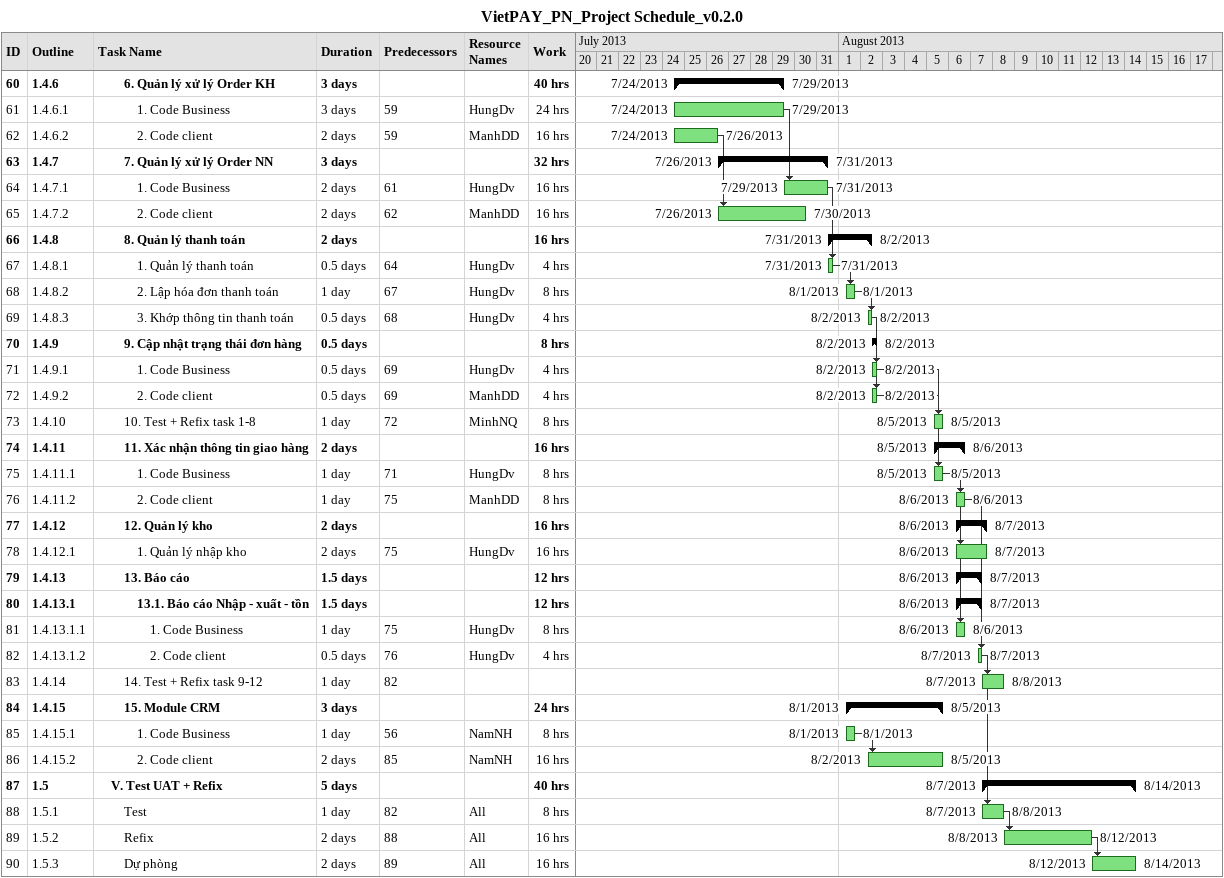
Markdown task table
VietPAY_PN_Project Schedule_v0.2.0

| ID | WBS | Task | Duration | Start | Finish | Predecessors | Resources | Work (h) |
|---|---|---|---|---|---|---|---|---|
| 60 | 1.4.6 | **6. Quản lý xử lý Order KH** | 3d | 2013-07-24 | 2013-07-29 |  |  | 40 |
| 61 | 1.4.6.1 | 1. Code Business | 3d | 2013-07-24 | 2013-07-29 | 59 | HungDv | 24 |
| 62 | 1.4.6.2 | 2. Code client | 2d | 2013-07-24 | 2013-07-26 | 59 | ManhDD | 16 |
| 63 | 1.4.7 | **7. Quản lý xử lý Order NN** | 3d | 2013-07-26 | 2013-07-31 |  |  | 32 |
| 64 | 1.4.7.1 | 1. Code Business | 2d | 2013-07-29 | 2013-07-31 | 61 | HungDv | 16 |
| 65 | 1.4.7.2 | 2. Code client | 2d | 2013-07-26 | 2013-07-30 | 62 | ManhDD | 16 |
| 66 | 1.4.8 | **8. Quản lý thanh toán** | 2d | 2013-07-31 | 2013-08-02 |  |  | 16 |
| 67 | 1.4.8.1 | 1. Quản lý thanh toán | 0.5d | 2013-07-31 | 2013-07-31 | 64 | HungDv | 4 |
| 68 | 1.4.8.2 | 2. Lập hóa đơn thanh toán | 1d | 2013-08-01 | 2013-08-01 | 67 | HungDv | 8 |
| 69 | 1.4.8.3 | 3. Khớp thông tin thanh toán | 0.5d | 2013-08-02 | 2013-08-02 | 68 | HungDv | 4 |
| 70 | 1.4.9 | **9. Cập nhật trạng thái đơn hàng** | 0.5d | 2013-08-02 | 2013-08-02 |  |  | 8 |
| 71 | 1.4.9.1 | 1. Code Business | 0.5d | 2013-08-02 | 2013-08-02 | 69 | HungDv | 4 |
| 72 | 1.4.9.2 | 2. Code client | 0.5d | 2013-08-02 | 2013-08-02 | 69 | ManhDD | 4 |
| 73 | 1.4.10 | 10. Test + Refix task 1-8 | 1d | 2013-08-05 | 2013-08-05 | 72 | MinhNQ | 8 |
| 74 | 1.4.11 | **11. Xác nhận thông tin giao hàng** | 2d | 2013-08-05 | 2013-08-06 |  |  | 16 |
| 75 | 1.4.11.1 | 1. Code Business | 1d | 2013-08-05 | 2013-08-05 | 71 | HungDv | 8 |
| 76 | 1.4.11.2 | 2. Code client | 1d | 2013-08-06 | 2013-08-06 | 75 | ManhDD | 8 |
| 77 | 1.4.12 | **12. Quản lý kho** | 2d | 2013-08-06 | 2013-08-07 |  |  | 16 |
| 78 | 1.4.12.1 | 1. Quản lý nhập kho | 2d | 2013-08-06 | 2013-08-07 | 75 | HungDv | 16 |
| 79 | 1.4.13 | **13. Báo cáo** | 1.5d | 2013-08-06 | 2013-08-07 |  |  | 12 |
| 80 | 1.4.13.1 | **13.1. Báo cáo Nhập - xuất - tồn** | 1.5d | 2013-08-06 | 2013-08-07 |  |  | 12 |
| 81 | 1.4.13.1.1 | 1. Code Business | 1d | 2013-08-06 | 2013-08-06 | 75 | HungDv | 8 |
| 82 | 1.4.13.1.2 | 2. Code client | 0.5d | 2013-08-07 | 2013-08-07 | 76 | HungDv | 4 |
| 83 | 1.4.14 | 14. Test + Refix task 9-12 | 1d | 2013-08-07 | 2013-08-08 | 82 |  |  |
| 84 | 1.4.15 | **15. Module CRM** | 3d | 2013-08-01 | 2013-08-05 |  |  | 24 |
| 85 | 1.4.15.1 | 1. Code Business | 1d | 2013-08-01 | 2013-08-01 | 56 | NamNH | 8 |
| 86 | 1.4.15.2 | 2. Code client | 2d | 2013-08-02 | 2013-08-05 | 85 | NamNH | 16 |
| 87 | 1.5 | **V. Test UAT + Refix** | 5d | 2013-08-07 | 2013-08-14 |  |  | 40 |
| 88 | 1.5.1 | Test | 1d | 2013-08-07 | 2013-08-08 | 82 | All | 8 |
| 89 | 1.5.2 | Refix | 2d | 2013-08-08 | 2013-08-12 | 88 | All | 16 |
| 90 | 1.5.3 | Dự phòng | 2d | 2013-08-12 | 2013-08-14 | 89 | All | 16 |
